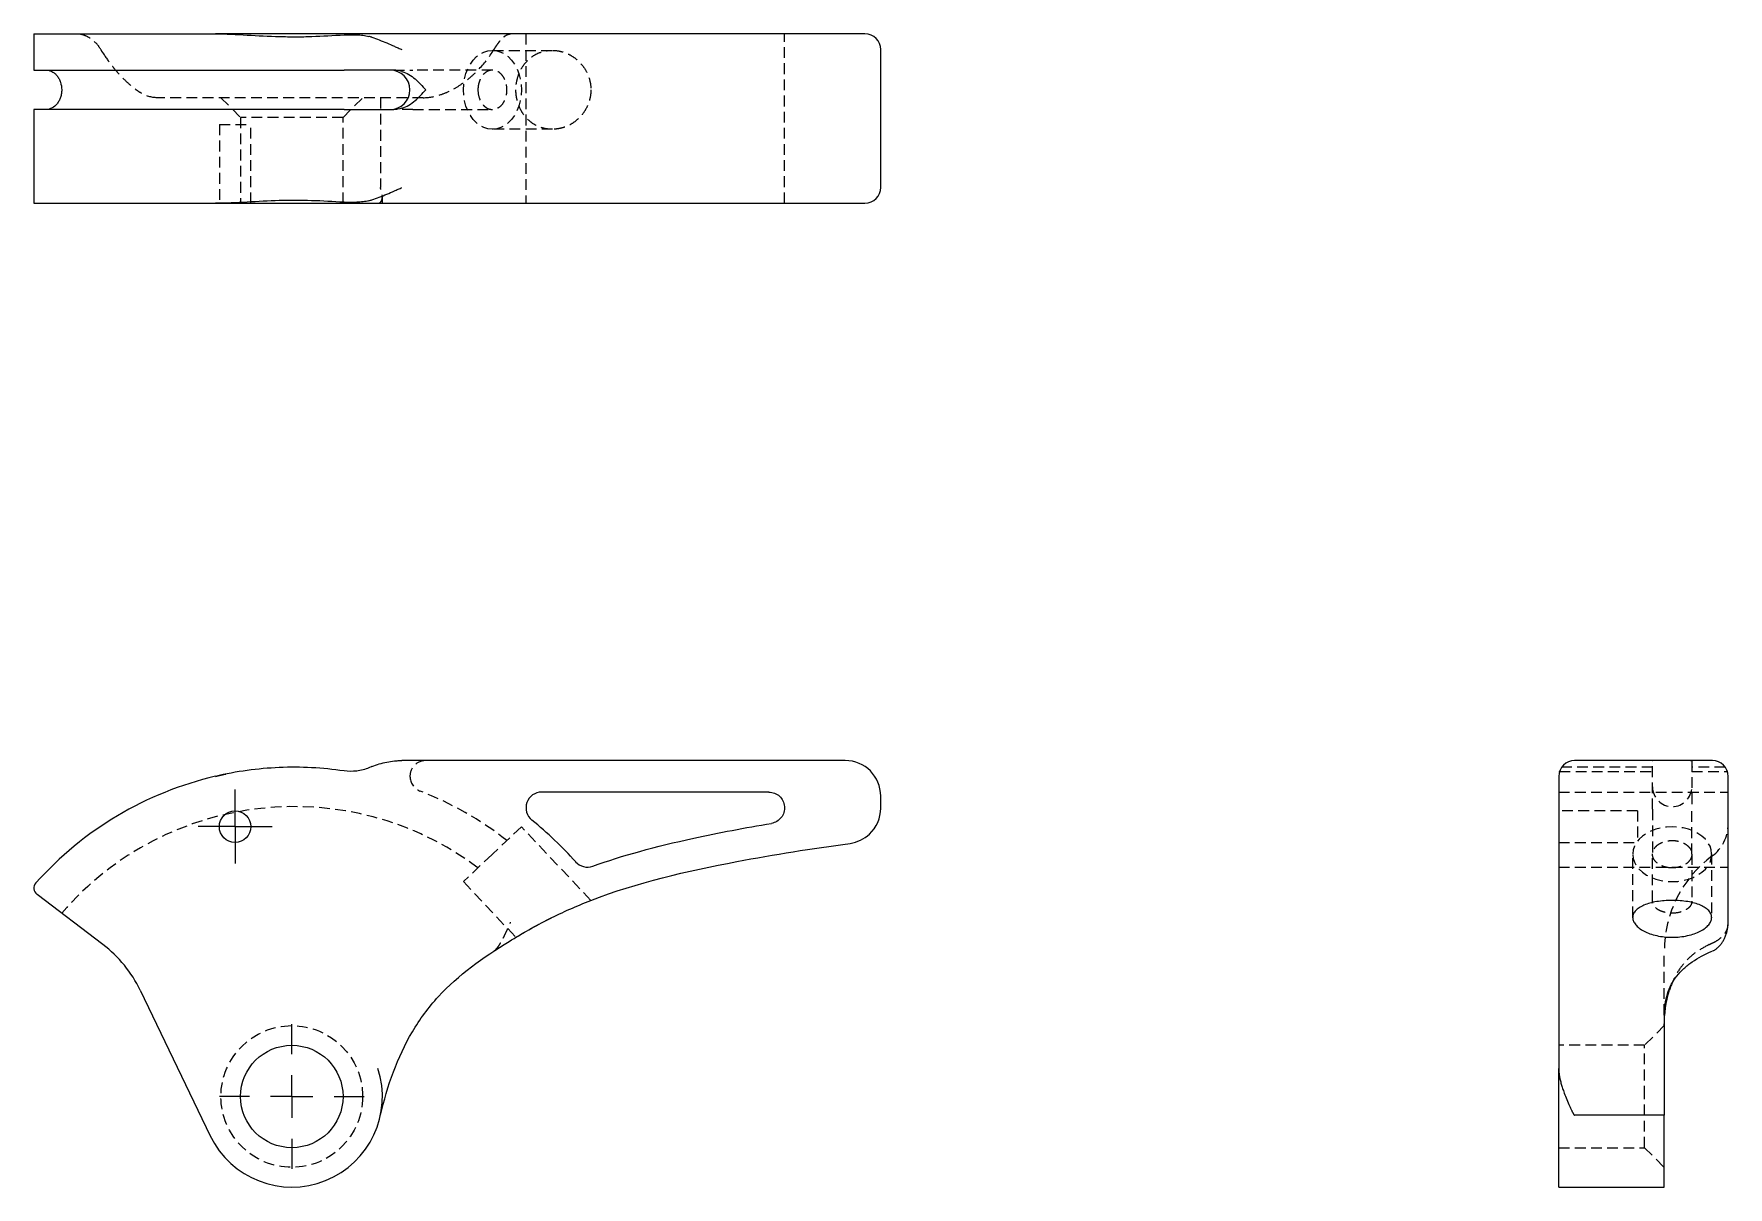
# Model space of a CAD drawing. Header units: millimetres. Extents: x 33 to 233, y 32 to 168.
import ezdxf

# ---------------------------------------------------------------- set-up
doc = ezdxf.new("R2010")
doc.units = ezdxf.units.MM
doc.linetypes.add('HIDDEN', pattern=[1.905, 1.27, -0.635])
doc.layers.add('10', color=7, linetype='Continuous')

# ---------------------------------------------------------------- blocks, each defined once
blk = doc.blocks.new('SW_CENTERMARKSYMBOL_0')
at = {"layer": '10', "color": 0}
for p, q in [((0, 5), (0, 8.54)), ((0, 0), (0, 2.5)), ((-5, 0), (-8.54, 0)), ((0, 0), (-2.5, 0)), ((0, 0), (0, -2.5)), ((0, 0), (2.5, 0)), ((5, 0), (8.54, 0)), ((0, -5), (0, -8.54))]:
    blk.add_line(p, q, dxfattribs=at)
blk = doc.blocks.new('SW_CENTERMARKSYMBOL_1')
at = {"layer": '10', "color": 0}
for p, q in [((0, 2.5), (0, 4.36)), ((0, 0), (0, 2.5)), ((-2.5, 0), (-4.36, 0)), ((0, 0), (-2.5, 0)), ((0, 0), (0, -2.5)), ((0, 0), (2.5, 0)), ((2.5, 0), (4.36, 0)), ((0, -2.5), (0, -4.36))]:
    blk.add_line(p, q, dxfattribs=at)

msp = doc.modelspace()

# ---------------------------------------------------------------- linework, layer by layer
at = {"color": 7, "linetype": 'Continuous', "lineweight": 25}
for p, q in [((33, 167.89), (33, 163.61)), ((33, 167.89), (33.24, 167.89)), ((33.24, 167.89), (54.41, 167.89)), ((128.73, 167.89), (54.41, 167.89)), ((131.05, 167.89), (128.73, 167.89)), ((132.91, 149.77), (132.91, 166.03)), ((33, 163.61), (33.24, 163.61)), ((33.24, 163.61), (69.59, 163.61)), ((72.53, 163.61), (69.59, 163.61)), ((72.88, 163.61), (72.53, 163.61)), ((75.46, 163.61), (72.88, 163.61)), ((33, 158.97), (33, 147.91)), ((33.24, 158.97), (33, 158.97)), ((69.59, 158.97), (33.24, 158.97)), ((69.59, 158.97), (72.53, 158.97)), ((72.53, 158.97), (72.88, 158.97)), ((72.88, 158.97), (75.46, 158.97)), ((33, 147.91), (33.24, 147.91)), ((33.24, 147.91), (54.41, 147.91)), ((54.41, 147.91), (128.73, 147.91)), ((128.73, 147.91), (131.05, 147.91)), ((128.73, 82.16), (76.43, 82.16)), ((231.03, 82.16), (214.77, 82.16)), ((72.88, 81.45), (72.53, 81.31)), ((212.91, 80.3), (212.91, 77.98)), ((213.25, 81.37), (213.23, 81.37)), ((232.57, 81.37), (232.55, 81.37)), ((232.77, 80.94), (232.79, 80.89)), ((232.89, 77.98), (232.89, 80.3)), ((119.71, 78.44), (92.92, 78.44)), ((132.91, 76.53), (132.91, 77.98)), ((212.91, 77.98), (212.91, 76.53)), ((232.89, 76.53), (232.89, 77.98)), ((41.15, 60.45), (33.37, 66.37)), ((93.11, 63.13), (94.08, 63.62)), ((232.89, 62.89), (232.89, 63.03)), ((45.55, 55.06), (53.8, 37.9)), ((212.91, 31.84), (212.91, 45.84)), ((225.36, 40.31), (214.77, 40.31)), ((225.36, 31.84), (225.36, 40.31)), ((212.91, 31.84), (225.36, 31.84))]:
    msp.add_line(p, q, dxfattribs=at)
at = {"color": 7, "linetype": 'HIDDEN', "lineweight": 18}
for p, q in [((87.05, 165.94), (87.14, 165.94)), ((87.14, 165.94), (94.2, 165.94)), ((91.06, 167.89), (91.06, 147.91)), ((121.57, 147.91), (121.57, 167.89)), ((75.46, 163.61), (77.71, 163.61)), ((87.1, 163.61), (77.71, 163.61)), ((78.94, 160.36), (47.56, 160.36)), ((55.07, 160.36), (57.39, 158.04)), ((69.47, 158.04), (71.8, 160.36)), ((73.89, 160.36), (73.89, 149.77)), ((69.47, 158.04), (57.39, 158.04)), ((57.39, 158.04), (57.39, 147.91)), ((69.47, 147.91), (69.47, 158.04)), ((77.71, 158.97), (75.46, 158.97)), ((77.71, 158.97), (87.1, 158.97)), ((54.88, 157.2), (58.6, 157.2)), ((54.88, 157.2), (54.88, 147.91)), ((58.6, 147.91), (58.6, 157.2)), ((87.14, 156.64), (87.05, 156.64)), ((94.2, 156.64), (87.14, 156.64)), ((74.12, 147.91), (74.12, 148.71)), ((223.97, 76.41), (223.97, 82.11)), ((228.61, 82.11), (228.61, 76.41)), ((213, 80.88), (223.97, 80.88)), ((223.97, 81.37), (213.25, 81.37)), ((232.55, 81.37), (228.61, 81.37)), ((228.61, 80.88), (232.79, 80.88)), ((212.91, 78.44), (232.89, 78.44)), ((222.2, 76.23), (212.91, 76.23)), ((222.2, 76.23), (222.2, 74.37)), ((223.97, 76.41), (223.97, 71.12)), ((228.61, 71.12), (228.61, 76.41)), ((90.52, 74.34), (87.14, 71.15)), ((98.72, 65.66), (90.52, 74.34)), ((222.2, 74.37), (222.2, 72.51)), ((212.91, 72.51), (222.2, 72.51)), ((87.05, 71.07), (83.67, 67.88)), ((87.14, 71.15), (87.05, 71.07)), ((221.64, 63.68), (221.64, 71.15)), ((223.97, 65.56), (223.97, 71.12)), ((228.61, 71.12), (228.61, 65.56)), ((230.94, 71.15), (230.94, 63.68)), ((98.93, 69.7), (98.93, 69.7)), ((212.91, 69.59), (232.89, 69.59)), ((83.67, 67.88), (89.87, 61.31)), ((225.36, 52.14), (225.36, 59.7)), ((225.36, 50.89), (223.04, 48.57)), ((223.04, 48.57), (212.91, 48.57)), ((223.04, 42.53), (223.04, 48.57)), ((223.04, 36.49), (223.04, 42.53)), ((212.91, 36.49), (223.04, 36.49)), ((223.04, 36.49), (225.36, 34.16))]:
    msp.add_line(p, q, dxfattribs=at)
at = {"color": 7, "linetype": 'HIDDEN', "lineweight": 18, "flags": 128}
for points in [[(87.05, 156.64), (86.57, 156.69), (86.1, 156.83), (85.65, 157.06), (85.23, 157.38), (84.84, 157.78), (84.5, 158.25), (84.21, 158.78), (83.98, 159.36), (83.81, 159.98), (83.71, 160.63), (83.67, 161.29), (83.71, 161.95), (83.81, 162.6), (83.98, 163.22), (84.21, 163.8), (84.5, 164.33), (84.84, 164.8), (85.23, 165.2), (85.65, 165.52), (86.1, 165.75), (86.57, 165.89), (87.05, 165.94)], [(87.14, 165.94), (87.62, 165.89), (88.09, 165.75), (88.54, 165.52), (88.97, 165.2), (89.35, 164.8), (89.69, 164.33), (89.98, 163.8), (90.21, 163.22), (90.38, 162.6), (90.49, 161.95), (90.52, 161.29), (90.49, 160.63), (90.38, 159.98), (90.21, 159.36), (89.98, 158.78), (89.69, 158.25), (89.35, 157.78), (88.97, 157.38), (88.54, 157.06), (88.09, 156.83), (87.62, 156.69), (87.14, 156.64)], [(54.41, 80.3), (55.56, 80.55), (55.85, 80.61)], [(132.91, 76.53), (132.91, 76.53)], [(230.94, 71.15), (230.89, 71.61), (230.75, 72.05), (230.52, 72.48), (230.2, 72.88), (229.8, 73.24), (229.33, 73.56), (228.8, 73.83), (228.22, 74.05), (227.6, 74.21), (226.95, 74.31), (226.29, 74.34), (225.63, 74.31), (224.98, 74.21), (224.36, 74.05), (223.78, 73.83), (223.25, 73.56), (222.78, 73.24), (222.38, 72.88), (222.06, 72.48), (221.83, 72.05), (221.69, 71.61), (221.64, 71.15)], [(221.64, 71.07), (221.69, 70.61), (221.83, 70.17), (222.06, 69.74), (222.38, 69.34), (222.78, 68.98), (223.25, 68.66), (223.78, 68.38), (224.36, 68.17), (224.98, 68.01), (225.63, 67.91), (226.29, 67.88), (226.95, 67.91), (227.6, 68.01), (228.22, 68.17), (228.8, 68.38), (229.33, 68.66), (229.8, 68.98), (230.2, 69.34), (230.52, 69.74), (230.75, 70.17), (230.89, 70.61), (230.94, 71.07)], [(98.72, 65.66), (98.72, 65.66)], [(98.72, 65.66), (98.72, 65.66)], [(89.87, 61.31), (89.87, 61.31)]]:
    msp.add_lwpolyline(points, dxfattribs=at)
at = {"color": 7, "linetype": 'Continuous', "lineweight": 25}
for centre, radius in [((56.74, 74.37), 1.86), ((63.43, 42.53), 6.04)]:
    msp.add_circle(centre, radius, dxfattribs=at)
at = {"color": 7, "linetype": 'HIDDEN', "lineweight": 18}
msp.add_circle((63.43, 42.53), 8.36, dxfattribs=at)
at = {"color": 7, "linetype": 'Continuous', "lineweight": 25}
for centre, radius, start, end in [((131.05, 166.03), 1.86, 0, 90), ((75.05, 161.29), 2.32, 270, 90), ((131.05, 149.77), 1.86, 270, 0), ((128.73, 77.98), 4.18, 0, 90), ((214.77, 80.3), 1.86, 90, 180), ((231.03, 80.3), 1.86, 0, 90), ((63.7, 40.55), 40.82, 103.1429, 138.2539), ((92.92, 76.58), 1.86, 90, 230.9574), ((63.7, 40.55), 44.54, 41.7578, 50.9574), ((33.93, 67.11), 0.929, 138.2539, 232.7479), ((32.15, 48.62), 14.87, 25.6772, 52.7479), ((63.43, 42.53), 10.69, 205.6772, 18.0835)]:
    msp.add_arc(centre, radius, start, end, dxfattribs=at)
at = {"color": 7, "linetype": 'HIDDEN', "lineweight": 18}
for centre, radius, start, end in [((79.23, 80.3), 1.86, 89.9621, 180), ((79.23, 80.3), 1.86, 180, 248.6546), ((63.7, 40.55), 40.82, 52.03, 68.6546), ((226.29, 79.05), 2.32, 180, 0), ((63.7, 40.55), 36.18, 53.1536, 139.267), ((228.24, 74.64), 4.65, 306.5126, 0), ((239.3, 59.7), 13.94, 126.5126, 180)]:
    msp.add_arc(centre, radius, start, end, dxfattribs=at)
at = {"color": 7, "linetype": 'Continuous', "lineweight": 25}
for centre, start_param, end_param in [((70.09, 166.03), 0.901989, 0.998321), ((70.09, 149.77), 5.284864, 5.381197)]:
    msp.add_ellipse(centre, major_axis=(4.49, 0), ratio=0.413813, start_param=start_param, end_param=end_param, dxfattribs=at)
at = {"color": 7, "linetype": 'HIDDEN', "lineweight": 18}
for points, knots in [([(40.92, 166.01), (40.75, 166.3), (40.55, 166.56), (40.11, 167.03), (39.87, 167.23), (39.36, 167.55), (39.09, 167.68), (38.52, 167.84), (38.23, 167.89), (37.94, 167.89)], [0, 0, 0, 0, 0.25, 0.25, 0.5, 0.5, 0.75, 0.75, 1, 1, 1, 1]), ([(78.94, 160.36), (79.59, 160.36), (80.28, 160.48), (81.38, 160.85), (81.75, 161), (82.51, 161.37), (82.89, 161.59), (83.63, 162.08), (84, 162.35), (84.72, 162.95), (85.08, 163.28), (86.1, 164.34), (86.72, 165.13), (87.27, 166.01)], [0, 0, 0, 0, 0.25, 0.25, 0.375, 0.375, 0.5, 0.5, 0.625, 0.625, 0.75, 0.75, 1, 1, 1, 1]), ([(87.28, 166.03), (87.31, 166.07), (87.36, 166.15), (87.43, 166.27), (87.51, 166.39), (87.59, 166.51), (87.67, 166.63), (87.75, 166.74), (87.84, 166.86), (87.92, 166.97), (88.01, 167.09), (88.1, 167.19), (88.19, 167.3), (88.27, 167.38), (88.36, 167.47), (88.46, 167.55), (88.58, 167.64), (88.72, 167.73), (88.88, 167.81), (89.06, 167.87), (89.19, 167.88), (89.25, 167.89)], [0, 0, 0, 0, 0.032837, 0.066904, 0.102243, 0.138889, 0.17687, 0.216209, 0.256926, 0.299037, 0.342557, 0.3875, 0.433884, 0.481729, 0.51951, 0.569265, 0.631061, 0.704973, 0.791071, 0.889401, 1, 1, 1, 1]), ([(94.08, 156.64), (93.8, 156.64), (93.53, 156.67), (92.99, 156.78), (92.73, 156.87), (92.22, 157.1), (91.98, 157.23), (91.52, 157.56), (91.3, 157.76), (90.91, 158.18), (90.74, 158.42), (90.43, 158.92), (90.3, 159.2), (90.09, 159.76), (90.01, 160.05), (89.9, 160.66), (89.87, 160.97), (89.87, 161.6), (89.9, 161.91), (90.01, 162.51), (90.09, 162.81), (90.3, 163.38), (90.43, 163.65), (90.73, 164.15), (90.91, 164.39), (91.3, 164.82), (91.51, 165.01), (91.97, 165.34), (92.21, 165.48), (92.72, 165.71), (92.99, 165.79), (93.53, 165.91), (93.8, 165.94), (94.08, 165.94)], [0, 0, 0, 0, 0.0625, 0.0625, 0.125, 0.125, 0.1875, 0.1875, 0.25, 0.25, 0.3125, 0.3125, 0.375, 0.375, 0.4375, 0.4375, 0.5, 0.5, 0.5625, 0.5625, 0.625, 0.625, 0.6875, 0.6875, 0.75, 0.75, 0.8125, 0.8125, 0.875, 0.875, 0.9375, 0.9375, 1, 1, 1, 1]), ([(94.2, 165.94), (94.48, 165.94), (94.76, 165.91), (95.32, 165.79), (95.59, 165.71), (96.13, 165.48), (96.38, 165.34), (96.87, 165.02), (97.1, 164.83), (97.53, 164.41), (97.72, 164.17), (98.07, 163.67), (98.22, 163.4), (98.46, 162.83), (98.56, 162.54), (98.68, 161.92), (98.72, 161.61), (98.72, 161.29)], [0, 0, 0, 0, 0.125, 0.125, 0.25, 0.25, 0.375, 0.375, 0.5, 0.5, 0.625, 0.625, 0.75, 0.75, 0.875, 0.875, 1, 1, 1, 1]), ([(41.15, 165.64), (41.51, 165.07), (41.88, 164.55), (42.46, 163.82), (42.65, 163.59), (43.04, 163.15), (43.24, 162.94), (43.82, 162.34), (44.2, 162), (44.73, 161.55), (44.9, 161.42), (45.24, 161.18), (45.4, 161.07), (45.55, 160.97)], [0, 0, 0, 0, 0.25, 0.25, 0.375, 0.375, 0.5, 0.5, 0.75, 0.75, 0.875, 0.875, 1, 1, 1, 1]), ([(85.39, 161.29), (85.39, 161.44), (85.4, 161.6), (85.45, 161.89), (85.48, 162.04), (85.57, 162.32), (85.62, 162.46), (85.74, 162.71), (85.82, 162.83), (86.05, 163.15), (86.24, 163.32), (86.65, 163.55), (86.88, 163.61), (87.21, 163.61), (87.32, 163.6), (87.54, 163.54), (87.65, 163.5), (87.86, 163.38), (87.95, 163.31), (88.14, 163.14), (88.23, 163.04), (88.39, 162.83), (88.46, 162.71), (88.58, 162.46), (88.64, 162.33), (88.77, 161.9), (88.81, 161.6), (88.81, 161.13), (88.8, 160.98), (88.76, 160.68), (88.72, 160.54), (88.64, 160.25), (88.58, 160.12), (88.46, 159.87), (88.39, 159.75), (88.15, 159.43), (87.96, 159.26), (87.55, 159.03), (87.33, 158.97), (86.99, 158.97), (86.88, 158.98), (86.66, 159.04), (86.55, 159.08), (86.35, 159.2), (86.25, 159.27), (86.06, 159.44), (85.98, 159.53), (85.82, 159.75), (85.75, 159.86), (85.62, 160.12), (85.57, 160.25), (85.44, 160.67), (85.39, 160.98), (85.39, 161.29)], [0, 0, 0, 0, 0.03125, 0.03125, 0.0625, 0.0625, 0.09375, 0.09375, 0.125, 0.125, 0.1875, 0.1875, 0.25, 0.25, 0.28125, 0.28125, 0.3125, 0.3125, 0.34375, 0.34375, 0.375, 0.375, 0.40625, 0.40625, 0.4375, 0.4375, 0.5, 0.5, 0.53125, 0.53125, 0.5625, 0.5625, 0.59375, 0.59375, 0.625, 0.625, 0.6875, 0.6875, 0.75, 0.75, 0.78125, 0.78125, 0.8125, 0.8125, 0.84375, 0.84375, 0.875, 0.875, 0.90625, 0.90625, 0.9375, 0.9375, 1, 1, 1, 1]), ([(98.72, 161.29), (98.72, 160.97), (98.68, 160.66), (98.56, 160.05), (98.46, 159.75), (98.22, 159.18), (98.07, 158.91), (97.73, 158.41), (97.53, 158.17), (97.1, 157.75), (96.87, 157.56), (96.38, 157.23), (96.13, 157.1), (95.59, 156.87), (95.32, 156.79), (94.76, 156.67), (94.48, 156.64), (94.2, 156.64)], [0, 0, 0, 0, 0.125, 0.125, 0.25, 0.25, 0.375, 0.375, 0.5, 0.5, 0.625, 0.625, 0.75, 0.75, 0.875, 0.875, 1, 1, 1, 1]), ([(73.59, 147.91), (73.61, 147.91), (73.65, 147.91), (73.71, 147.92), (73.76, 147.94), (73.82, 147.97), (73.87, 148.01), (73.92, 148.05), (73.96, 148.11), (74, 148.17), (74.03, 148.24), (74.06, 148.32), (74.09, 148.4), (74.11, 148.55), (74.12, 148.78), (74.09, 149.03), (74.04, 149.24), (74.01, 149.35), (73.99, 149.43), (73.97, 149.48), (73.95, 149.53), (73.94, 149.57), (73.93, 149.61), (73.91, 149.65), (73.9, 149.68), (73.9, 149.71), (73.89, 149.73), (73.89, 149.75), (73.89, 149.76), (73.89, 149.77)], [0, 0, 0, 0, 0.03287, 0.067082, 0.102643, 0.139558, 0.17783, 0.21746, 0.25845, 0.300801, 0.344519, 0.389611, 0.436089, 0.483968, 0.609113, 0.756953, 0.811417, 0.86599, 0.888145, 0.908278, 0.926391, 0.942489, 0.956576, 0.968658, 0.978745, 0.986855, 0.993019, 0.997318, 1, 1, 1, 1]), ([(226.29, 69.5), (226.44, 69.5), (226.6, 69.51), (226.89, 69.55), (227.04, 69.58), (227.32, 69.66), (227.46, 69.71), (227.71, 69.83), (227.83, 69.9), (228.15, 70.12), (228.32, 70.3), (228.55, 70.69), (228.61, 70.9), (228.61, 71.22), (228.6, 71.32), (228.54, 71.53), (228.5, 71.63), (228.38, 71.83), (228.31, 71.92), (228.14, 72.09), (228.04, 72.18), (227.83, 72.33), (227.71, 72.39), (227.46, 72.51), (227.33, 72.56), (226.9, 72.69), (226.6, 72.73), (226.13, 72.73), (225.98, 72.72), (225.68, 72.68), (225.54, 72.65), (225.25, 72.56), (225.12, 72.51), (224.87, 72.4), (224.75, 72.33), (224.43, 72.1), (224.26, 71.92), (224.03, 71.54), (223.97, 71.33), (223.97, 71.01), (223.98, 70.9), (224.04, 70.7), (224.08, 70.6), (224.2, 70.4), (224.27, 70.31), (224.44, 70.13), (224.53, 70.05), (224.75, 69.9), (224.86, 69.83), (225.12, 69.71), (225.25, 69.66), (225.67, 69.54), (225.98, 69.5), (226.29, 69.5)], [0, 0, 0, 0, 0.03125, 0.03125, 0.0625, 0.0625, 0.09375, 0.09375, 0.125, 0.125, 0.1875, 0.1875, 0.25, 0.25, 0.28125, 0.28125, 0.3125, 0.3125, 0.34375, 0.34375, 0.375, 0.375, 0.40625, 0.40625, 0.4375, 0.4375, 0.5, 0.5, 0.53125, 0.53125, 0.5625, 0.5625, 0.59375, 0.59375, 0.625, 0.625, 0.6875, 0.6875, 0.75, 0.75, 0.78125, 0.78125, 0.8125, 0.8125, 0.84375, 0.84375, 0.875, 0.875, 0.90625, 0.90625, 0.9375, 0.9375, 1, 1, 1, 1]), ([(228.61, 65.56), (228.61, 65.47), (228.6, 65.38), (228.54, 65.2), (228.49, 65.11), (228.38, 64.94), (228.31, 64.86), (228.14, 64.7), (228.04, 64.63), (227.83, 64.5), (227.71, 64.44), (227.46, 64.34), (227.32, 64.3), (226.9, 64.19), (226.6, 64.15), (226.14, 64.15), (225.98, 64.16), (225.69, 64.2), (225.54, 64.23), (225.26, 64.3), (225.13, 64.34), (224.87, 64.44), (224.75, 64.5), (224.43, 64.7), (224.26, 64.85), (224.03, 65.19), (223.97, 65.38), (223.97, 65.56)], [0, 0, 0, 0, 0.0625, 0.0625, 0.125, 0.125, 0.1875, 0.1875, 0.25, 0.25, 0.3125, 0.3125, 0.375, 0.375, 0.5, 0.5, 0.5625, 0.5625, 0.625, 0.625, 0.6875, 0.6875, 0.75, 0.75, 0.875, 0.875, 1, 1, 1, 1]), ([(87.28, 59.69), (87.31, 59.7), (87.36, 59.74), (87.43, 59.8), (87.51, 59.88), (87.59, 59.97), (87.67, 60.06), (87.75, 60.17), (87.84, 60.29), (87.92, 60.41), (88.01, 60.55), (88.1, 60.7), (88.19, 60.87), (88.27, 61.02), (88.36, 61.19), (88.46, 61.38), (88.58, 61.62), (88.72, 61.91), (88.88, 62.26), (89.06, 62.66), (89.19, 62.95), (89.25, 63.11)], [0, 0, 0, 0, 0.032837, 0.066904, 0.102243, 0.138889, 0.17687, 0.216209, 0.256926, 0.299037, 0.342557, 0.3875, 0.433884, 0.481729, 0.51951, 0.569265, 0.631061, 0.704973, 0.791071, 0.889401, 1, 1, 1, 1]), ([(89.87, 61.31), (89.88, 61.32), (89.9, 61.33), (90.07, 61.43), (90.35, 61.59), (90.72, 61.81), (91.18, 62.08), (91.72, 62.38), (92.3, 62.7), (92.71, 62.92), (92.9, 63.02)], [0, 0, 0, 0, 0.124563, 0.252764, 0.377321, 0.505434, 0.631083, 0.760221, 0.888753, 1, 1, 1, 1]), ([(231.01, 60.62), (231.3, 60.75), (231.56, 60.9), (232.03, 61.24), (232.23, 61.42), (232.55, 61.81), (232.68, 62.02), (232.84, 62.45), (232.89, 62.67), (232.89, 62.89)], [0, 0, 0, 0, 0.25, 0.25, 0.5, 0.5, 0.75, 0.75, 1, 1, 1, 1]), ([(230.64, 60.45), (230.14, 60.18), (229.14, 59.65), (227.89, 58.55), (227.04, 57.43), (226.52, 56.5), (226.33, 56.02), (226.25, 55.82)], [0, 0, 0, 0, 0.255313, 0.517042, 0.772616, 0.904312, 1, 1, 1, 1])]:
    msp.add_open_spline(points, degree=3, knots=knots, dxfattribs=at)
for points in [[(41.15, 165.64), (41.07, 165.76), (41, 165.88), (40.92, 166.01)], [(47.56, 160.36), (46.88, 160.36), (46.21, 160.55), (45.55, 160.97)], [(224.12, 82.16), (224.02, 82.16), (223.97, 82.14), (223.97, 82.11)], [(228.46, 82.16), (228.56, 82.16), (228.61, 82.14), (228.61, 82.11)], [(230.64, 60.45), (230.76, 60.51), (230.88, 60.57), (231.01, 60.62)]]:
    msp.add_open_spline(points, degree=3, dxfattribs=at)
at = {"color": 7, "linetype": 'Continuous', "lineweight": 25}
for points, knots in [([(54.41, 167.89), (55.66, 167.89), (56.91, 167.82), (59.43, 167.68), (60.7, 167.61), (62.6, 167.56), (63.24, 167.55), (64.51, 167.55), (65.15, 167.56), (67.06, 167.63), (68.33, 167.71), (69.59, 167.77)], [0, 0, 0, 0, 0.25, 0.25, 0.5, 0.5, 0.625, 0.625, 0.75, 0.75, 1, 1, 1, 1]), ([(69.59, 167.77), (70.09, 167.8), (70.59, 167.8), (71.33, 167.77), (71.58, 167.75), (72.06, 167.69), (72.3, 167.65), (72.53, 167.59)], [0, 0, 0, 0, 0.5, 0.5, 0.75, 0.75, 1, 1, 1, 1]), ([(72.88, 167.49), (73.46, 167.3), (74.05, 167.06), (74.93, 166.69), (75.23, 166.56), (75.68, 166.36), (75.83, 166.3), (76.13, 166.16), (76.28, 166.1), (76.43, 166.03)], [0, 0, 0, 0, 0.5, 0.5, 0.75, 0.75, 0.875, 0.875, 1, 1, 1, 1]), ([(34.43, 163.61), (34.55, 163.61), (34.67, 163.6), (34.91, 163.54), (35.02, 163.49), (35.25, 163.38), (35.36, 163.31), (35.56, 163.14), (35.65, 163.04), (35.82, 162.83), (35.9, 162.71), (36.04, 162.46), (36.09, 162.32), (36.23, 161.9), (36.28, 161.6), (36.28, 161.14), (36.27, 160.98), (36.22, 160.69), (36.19, 160.54), (36.09, 160.26), (36.04, 160.13), (35.9, 159.87), (35.82, 159.75), (35.57, 159.43), (35.36, 159.26), (34.92, 159.03), (34.67, 158.97), (34.43, 158.97)], [0, 0, 0, 0, 0.0625, 0.0625, 0.125, 0.125, 0.1875, 0.1875, 0.25, 0.25, 0.3125, 0.3125, 0.375, 0.375, 0.5, 0.5, 0.5625, 0.5625, 0.625, 0.625, 0.6875, 0.6875, 0.75, 0.75, 0.875, 0.875, 1, 1, 1, 1]), ([(76.43, 163.46), (76.72, 163.37), (76.99, 163.25), (77.51, 162.94), (77.75, 162.76), (78.43, 162.18), (78.83, 161.73), (79.23, 161.29)], [0, 0, 0, 0, 0.25, 0.25, 0.5, 0.5, 1, 1, 1, 1]), ([(76.43, 159.12), (76.72, 159.21), (76.99, 159.33), (77.51, 159.64), (77.75, 159.82), (78.43, 160.4), (78.83, 160.84), (79.23, 161.29)], [0, 0, 0, 0, 0.25, 0.25, 0.5, 0.5, 1, 1, 1, 1]), ([(69.59, 148.02), (68.32, 148.09), (67.05, 148.17), (64.49, 148.25), (63.22, 148.26), (60.68, 148.18), (59.42, 148.11), (56.91, 147.97), (55.66, 147.91), (54.41, 147.91)], [0, 0, 0, 0, 0.25, 0.25, 0.5, 0.5, 0.75, 0.75, 1, 1, 1, 1]), ([(72.53, 148.2), (72.3, 148.14), (72.07, 148.1), (71.59, 148.05), (71.34, 148.03), (70.59, 147.99), (70.09, 148), (69.59, 148.02)], [0, 0, 0, 0, 0.25, 0.25, 0.5, 0.5, 1, 1, 1, 1]), ([(72.88, 148.31), (73.46, 148.5), (74.05, 148.73), (74.93, 149.1), (75.23, 149.23), (75.68, 149.43), (75.83, 149.5), (76.13, 149.63), (76.28, 149.7), (76.43, 149.77)], [0, 0, 0, 0, 0.5, 0.5, 0.75, 0.75, 0.875, 0.875, 1, 1, 1, 1]), ([(72.88, 81.45), (73.46, 81.7), (74.05, 81.87), (74.93, 82.04), (75.23, 82.09), (75.68, 82.13), (75.83, 82.14), (76.13, 82.16), (76.28, 82.16), (76.43, 82.16)], [0, 0, 0, 0, 0.5, 0.5, 0.75, 0.75, 0.875, 0.875, 1, 1, 1, 1]), ([(69.59, 80.94), (68.32, 81.13), (67.05, 81.25), (64.49, 81.38), (63.22, 81.39), (60.68, 81.28), (59.42, 81.17), (56.91, 80.82), (55.66, 80.59), (54.41, 80.3)], [0, 0, 0, 0, 0.25, 0.25, 0.5, 0.5, 0.75, 0.75, 1, 1, 1, 1]), ([(72.53, 81.31), (72.3, 81.21), (72.07, 81.13), (71.59, 81.01), (71.34, 80.96), (70.59, 80.86), (70.09, 80.87), (69.59, 80.94)], [0, 0, 0, 0, 0.25, 0.25, 0.5, 0.5, 1, 1, 1, 1]), ([(213, 80.88), (213, 80.88), (213, 80.87), (213.01, 80.9), (213.02, 80.94)], [0, 0, 0, 0, 0.0148924, 1, 1, 1, 1]), ([(119.71, 78.44), (120.17, 78.44), (120.63, 78.26), (121.31, 77.64), (121.52, 77.2), (121.58, 76.51), (121.56, 76.27), (121.43, 75.83), (121.32, 75.62), (120.89, 75.08), (120.47, 74.83), (120.02, 74.75)], [0, 0, 0, 0, 0.25, 0.25, 0.5, 0.5, 0.625, 0.625, 0.75, 0.75, 1, 1, 1, 1]), ([(129.29, 72.39), (130.14, 72.51), (132.04, 73.41), (132.91, 75.39), (132.91, 76.53)], [0, 0, 0, 0, 0.0768808, 0.1793885, 0.1793885, 0.1793885, 0.1793885]), ([(212.91, 76.53), (212.91, 75.98), (212.91, 75.43), (212.91, 74.59), (212.91, 74.31), (212.91, 74.23)], [0, 0, 0, 0, 0.5, 0.5, 1, 1, 1, 1]), ([(232.89, 74.23), (232.89, 74.31), (232.89, 74.59), (232.89, 75.43), (232.89, 75.98), (232.89, 76.53)], [0, 0, 0, 0, 0.5, 0.5, 1, 1, 1, 1]), ([(98.93, 69.7), (102.45, 70.96), (106.3, 72.01), (113.82, 73.65), (116.91, 74.23), (120.02, 74.75)], [0.0676896, 0.0676896, 0.0676896, 0.0676896, 0.661833, 0.661833, 1.0493135, 1.0493135, 1.0493135, 1.0493135]), ([(212.91, 74.23), (212.91, 73.87), (212.91, 73.49), (212.91, 72.63), (212.91, 72.16), (212.91, 70.59), (212.91, 69.31), (212.91, 67.4)], [0, 0, 0, 0, 0.25, 0.25, 0.5, 0.5, 1, 1, 1, 1]), ([(232.89, 63.11), (232.89, 64), (232.89, 64.82), (232.89, 66.32), (232.89, 67.01), (232.89, 68.84), (232.89, 69.78), (232.89, 71.38), (232.89, 72.06), (232.89, 73.25), (232.89, 73.76), (232.89, 74.23)], [0, 0, 0, 0, 0.125, 0.125, 0.25, 0.25, 0.5, 0.5, 0.75, 0.75, 1, 1, 1, 1]), ([(98.72, 65.66), (104.19, 67.78), (114.42, 70.15), (124.81, 71.78), (129.29, 72.39)], [0, 0, 0, 0, 0.9784, 1.7122, 1.7122, 1.7122, 1.7122]), ([(212.91, 67.39), (212.91, 66.89), (212.91, 66.33), (212.91, 65.13), (212.91, 64.48), (212.91, 63.45), (212.91, 63.1), (212.91, 62.37), (212.91, 62), (212.91, 60.86), (212.91, 59.27), (212.91, 57.45), (212.91, 55.48), (212.91, 54.41), (212.91, 52.14), (212.91, 50.94), (212.91, 48.45), (212.91, 47.16), (212.91, 45.84)], [0, 0, 0, 0, 0.125, 0.125, 0.25, 0.25, 0.3125, 0.3125, 0.375, 0.375, 0.5, 0.625, 0.625, 0.75, 0.75, 0.875, 0.875, 1, 1, 1, 1]), ([(73.89, 40.31), (74.7, 43.8), (76.49, 48.86), (81.6, 55.83), (87.47, 59.98), (93.76, 63.57), (97.04, 65.01), (98.72, 65.66)], [0, 0, 0, 0, 0.59952, 0.89928, 1.4988, 1.79856, 2.09832, 2.09832, 2.09832, 2.09832]), ([(226.29, 65.66), (225.97, 65.66), (225.66, 65.65), (225.05, 65.6), (224.75, 65.56), (224.18, 65.47), (223.91, 65.41), (223.41, 65.27), (223.17, 65.19), (222.75, 65.01), (222.56, 64.91), (222.23, 64.7), (222.1, 64.59), (221.87, 64.35), (221.79, 64.22), (221.67, 63.96), (221.64, 63.82), (221.64, 63.68)], [0, 0, 0, 0, 0.125, 0.125, 0.25, 0.25, 0.375, 0.375, 0.5, 0.5, 0.625, 0.625, 0.75, 0.75, 0.875, 0.875, 1, 1, 1, 1]), ([(230.94, 63.68), (230.94, 63.82), (230.91, 63.95), (230.79, 64.21), (230.71, 64.34), (230.48, 64.58), (230.34, 64.7), (230.02, 64.91), (229.83, 65.01), (229.41, 65.19), (229.17, 65.27), (228.67, 65.41), (228.4, 65.47), (227.83, 65.56), (227.54, 65.6), (226.92, 65.65), (226.61, 65.66), (226.29, 65.66)], [0, 0, 0, 0, 0.125, 0.125, 0.25, 0.25, 0.375, 0.375, 0.5, 0.5, 0.625, 0.625, 0.75, 0.75, 0.875, 0.875, 1, 1, 1, 1]), ([(221.64, 63.62), (221.64, 63.48), (221.67, 63.34), (221.78, 63.07), (221.87, 62.93), (222.1, 62.65), (222.23, 62.52), (222.56, 62.27), (222.76, 62.15), (223.18, 61.92), (223.42, 61.82), (223.92, 61.65), (224.2, 61.57), (224.76, 61.44), (225.05, 61.4), (225.66, 61.33), (225.97, 61.31), (226.6, 61.31), (226.91, 61.33), (227.51, 61.39), (227.81, 61.44), (228.38, 61.57), (228.65, 61.64), (229.15, 61.82), (229.39, 61.92), (229.82, 62.14), (230.01, 62.26), (230.34, 62.52), (230.48, 62.65), (230.71, 62.92), (230.79, 63.06), (230.91, 63.34), (230.94, 63.48), (230.94, 63.62)], [0, 0, 0, 0, 0.0625, 0.0625, 0.125, 0.125, 0.1875, 0.1875, 0.25, 0.25, 0.3125, 0.3125, 0.375, 0.375, 0.4375, 0.4375, 0.5, 0.5, 0.5625, 0.5625, 0.625, 0.625, 0.6875, 0.6875, 0.75, 0.75, 0.8125, 0.8125, 0.875, 0.875, 0.9375, 0.9375, 1, 1, 1, 1]), ([(231.03, 59.69), (231.07, 59.7), (231.15, 59.74), (231.27, 59.8), (231.39, 59.88), (231.51, 59.97), (231.63, 60.06), (231.74, 60.17), (231.86, 60.29), (231.97, 60.41), (232.09, 60.55), (232.19, 60.7), (232.3, 60.87), (232.38, 61.02), (232.47, 61.19), (232.55, 61.38), (232.64, 61.62), (232.73, 61.91), (232.81, 62.26), (232.87, 62.66), (232.88, 62.95), (232.89, 63.11)], [0, 0, 0, 0, 0.032837, 0.066904, 0.102243, 0.138889, 0.17687, 0.216209, 0.256926, 0.299037, 0.342557, 0.3875, 0.433884, 0.481729, 0.51951, 0.569265, 0.631061, 0.704973, 0.791071, 0.889401, 1, 1, 1, 1]), ([(225.36, 52.14), (225.36, 53.03), (225.48, 53.86), (225.85, 55.01), (226, 55.37), (226.37, 56.08), (226.59, 56.41), (227.08, 57.04), (227.35, 57.34), (227.95, 57.9), (228.28, 58.16), (229.34, 58.9), (230.13, 59.32), (231.01, 59.68)], [0, 0, 0, 0, 0.25, 0.25, 0.375, 0.375, 0.5, 0.5, 0.625, 0.625, 0.75, 0.75, 1, 1, 1, 1]), ([(226.25, 55.82), (226.21, 55.74), (226.11, 55.5), (226.03, 55.24), (225.97, 55.06)], [0, 0, 0, 0, 0.317073, 1, 1, 1, 1]), ([(225.36, 52.14), (225.36, 50.61), (225.36, 48.86), (225.36, 44.93), (225.36, 42.73), (225.36, 40.31)], [0, 0, 0, 0, 0.5, 0.5, 1, 1, 1, 1]), ([(212.91, 45.84), (212.91, 45.78), (212.91, 45.65), (212.92, 45.46), (212.94, 45.25), (212.97, 45.04), (213.01, 44.82), (213.05, 44.6), (213.11, 44.36), (213.17, 44.12), (213.24, 43.87), (213.32, 43.61), (213.4, 43.35), (213.55, 42.94), (213.78, 42.34), (214.03, 41.75), (214.24, 41.28), (214.35, 41.05), (214.43, 40.87), (214.48, 40.77), (214.53, 40.67), (214.57, 40.59), (214.61, 40.51), (214.65, 40.45), (214.68, 40.4), (214.71, 40.36), (214.73, 40.33), (214.75, 40.32), (214.76, 40.31), (214.77, 40.31)], [0, 0, 0, 0, 0.03287, 0.067082, 0.102643, 0.139558, 0.17783, 0.21746, 0.25845, 0.300801, 0.344519, 0.389611, 0.436089, 0.483968, 0.609113, 0.756953, 0.811417, 0.86599, 0.888145, 0.908278, 0.926391, 0.942489, 0.956576, 0.968658, 0.978745, 0.986855, 0.993019, 0.997318, 1, 1, 1, 1])]:
    msp.add_open_spline(points, degree=3, knots=knots, dxfattribs=at)
for points in [[(76.43, 163.46), (76.12, 163.56), (75.79, 163.61), (75.46, 163.61)], [(76.43, 159.12), (76.12, 159.02), (75.79, 158.97), (75.46, 158.97)], [(96.92, 70.21), (97.17, 69.94), (97.82, 69.54), (98.59, 69.57), (98.93, 69.7)], [(94.2, 63.68), (94.16, 63.66), (94.12, 63.64), (94.08, 63.62)], [(221.64, 63.62), (221.64, 63.64), (221.64, 63.66), (221.64, 63.68)], [(230.94, 63.68), (230.94, 63.66), (230.94, 63.64), (230.94, 63.62)], [(225.36, 50.87), (225.36, 52.29), (225.55, 53.69), (225.97, 55.06)]]:
    msp.add_open_spline(points, degree=3, dxfattribs=at)

# ---------------------------------------------------------------- block references
at = {"layer": '10'}
for name, p in [('SW_CENTERMARKSYMBOL_1', (56.74, 74.37)), ('SW_CENTERMARKSYMBOL_0', (63.43, 42.53))]:
    msp.add_blockref(name, p, dxfattribs=at)

doc.saveas('drawing.dxf')
